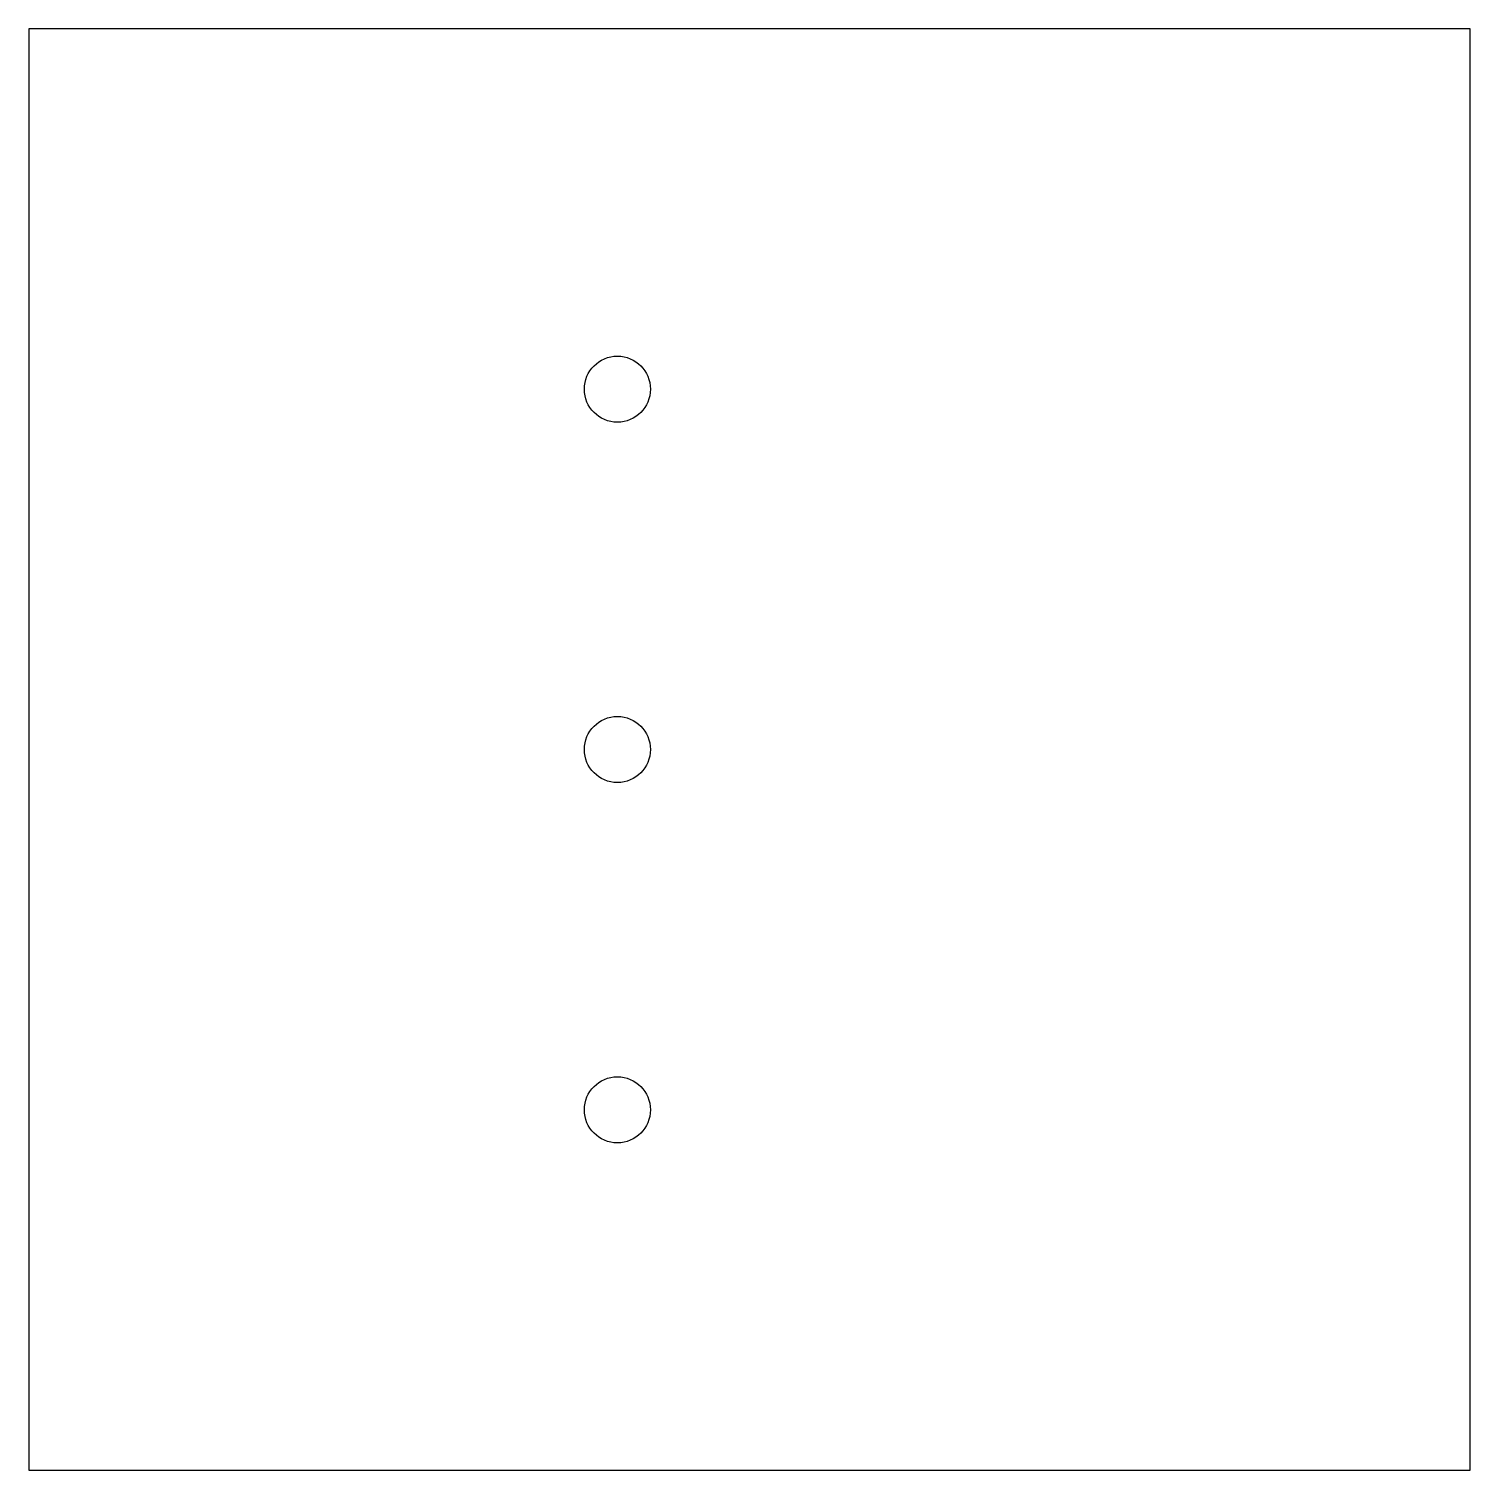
# Model space of a CAD drawing. Header units: millimetres. Extents: x -60 to 60, y -60 to 60.
import ezdxf

# ---------------------------------------------------------------- set-up
doc = ezdxf.new("R2010")
doc.units = ezdxf.units.MM

msp = doc.modelspace()

# ---------------------------------------------------------------- linework, layer by layer
at = {"layer": 'CUT'}
msp.add_lwpolyline([(-60, -60), (60, -60), (60, 60), (-60, 60)], close=True, dxfattribs=at)
at = {"layer": 'DRILL'}
for centre in [(-11, 30), (-11, 0), (-11, -30)]:
    msp.add_circle(centre, 2.75, dxfattribs=at)

doc.saveas('drawing.dxf')
